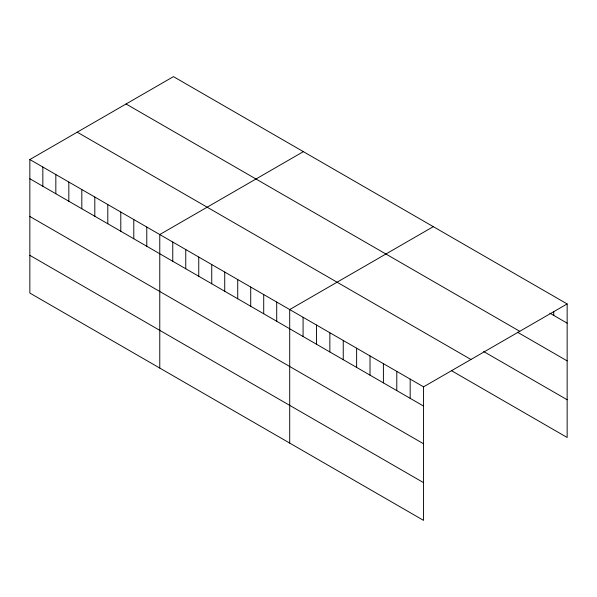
<?xml version="1.0" encoding="UTF-8"?>
<svg xmlns="http://www.w3.org/2000/svg" width="597" height="597" viewBox="0 0 597 597"><rect width="100%" height="100%" fill="white"/><g stroke="black" fill="none" stroke-linecap="round" stroke-linejoin="round"><path stroke-width="0.9" d="M567.15 303.94L423.557 386.841L423.557 520.368L29.85 293.06L29.85 159.533L173.443 76.632L567.15 303.94L567.15 437.467L451.399 370.633M303.366 151.645L159.772 234.546L159.772 368.065M433.288 226.659L289.702 309.559L289.702 443.078M549.83 313.156L567.15 323.156M126.057 103.99L519.763 331.298M517.539 332.238L567.15 360.879M483.682 351.551L567.15 399.744M77.237 132.183L470.943 359.484M29.85 159.533L423.557 386.841M29.85 178.749L423.557 406.057M29.85 216.472L423.557 443.78M29.85 255.337L423.557 482.645M553.762 311.768L553.762 315.425M410.176 379.117L410.176 398.326M396.789 371.386L396.789 390.602M383.401 363.655L383.401 382.871M370.013 355.931L370.013 375.14M356.625 348.2L356.625 367.416M343.245 340.469L343.245 359.685M329.857 332.745L329.857 351.954M316.47 325.014L316.47 344.23M303.082 317.291L303.082 336.499M276.709 302.06L276.709 321.268M263.71 294.56L263.71 313.768M250.718 287.053L250.718 306.268M237.725 279.553L237.725 298.769M224.733 272.053L224.733 291.269M211.741 264.553L211.741 283.762M198.749 257.053L198.749 276.262M185.757 249.553L185.757 268.762M172.764 242.046L172.764 261.262M146.78 227.047L146.78 246.262M133.788 219.547L133.788 238.755M120.795 212.047L120.795 231.255M107.803 204.547L107.803 223.756M94.811 197.04L94.811 216.256M81.819 189.54L81.819 208.756M68.827 182.04L68.827 201.256M55.834 174.54L55.834 193.749M42.842 167.041L42.842 186.249"/></g></svg>
